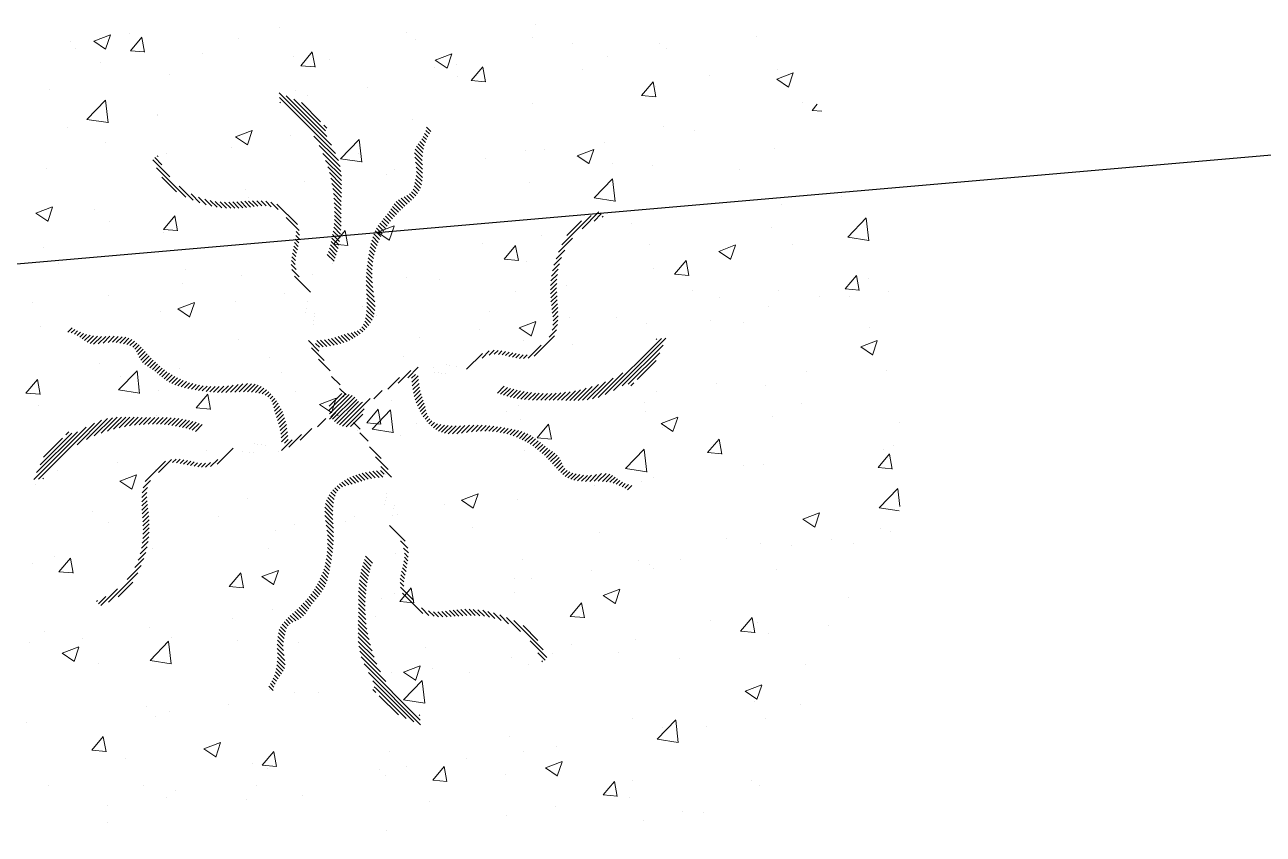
# Model space of a CAD drawing. Header units: metres. Extents: x -8 to 247, y -4 to 148.
# Drawn here: x 223.582 to 225.146, y 124.832 to 125.854 of the extents above; entities that cross this region are included whole.
import ezdxf

# ---------------------------------------------------------------- set-up
doc = ezdxf.new("R2010")
doc.units = ezdxf.units.M
doc.header["$LTSCALE"] = 5
doc.layers.add('800 Espace-vert', color=8, linetype='Continuous', lineweight=5)
doc.layers.add('801 ABRES JARDINS', color=8, linetype='Continuous', lineweight=0)
doc.layers.add('_contour jardin', color=3, linetype='Continuous')

# ---------------------------------------------------------------- blocks, each defined once
blk = doc.blocks.new('ARBRE')
at = {"layer": '800 Espace-vert', "color": 3}
for p, q in [((0.2391, 0.4873), (0.2391, 0.4873)), ((-0.3181, 0.4666), (-0.2971, 0.4747)), ((-0.3031, 0.4563), (-0.2971, 0.4745)), ((-0.2723, 0.4761), (-0.2723, 0.4761)), ((-0.2718, 0.4544), (-0.2573, 0.4717)), ((-0.2539, 0.4526), (-0.2573, 0.4714)), ((-0.1349, 0.4695), (-0.1349, 0.4695)), ((-0.084, 0.4843), (-0.084, 0.4843)), ((0.0762, 0.4775), (0.0762, 0.4775)), ((0.2363, 0.4707), (0.2363, 0.4707)), ((0.5188, 0.4723), (0.5188, 0.4723)), ((-0.3474, 0.4662), (-0.3474, 0.4662)), ((-0.341, 0.4575), (-0.341, 0.4575)), ((-0.3181, 0.4666), (-0.3031, 0.4566)), ((-0.2718, 0.4544), (-0.2539, 0.4529)), ((0.0876, 0.4681), (0.0876, 0.4681)), ((0.2869, 0.4637), (0.2869, 0.4637)), ((0.3965, 0.464), (0.3965, 0.464)), ((0.4052, 0.4573), (0.4052, 0.4573)), ((-0.3098, 0.4395), (-0.3098, 0.4395)), ((-0.1809, 0.4507), (-0.1809, 0.4507)), ((-0.0664, 0.447), (-0.0664, 0.447)), ((-0.0566, 0.4356), (-0.0422, 0.4529)), ((-0.0387, 0.4338), (-0.0422, 0.4526)), ((-0.0207, 0.444), (-0.0207, 0.444)), ((0.1131, 0.4426), (0.1341, 0.4507)), ((0.1131, 0.4426), (0.128, 0.4326)), ((0.128, 0.4323), (0.1341, 0.4504)), ((0.3301, 0.4474), (0.3301, 0.4474)), ((-0.2223, 0.4245), (-0.2223, 0.4245)), ((-0.0566, 0.4356), (-0.0387, 0.434)), ((0.112, 0.4337), (0.112, 0.4337)), ((0.1394, 0.4372), (0.1394, 0.4372)), ((0.1406, 0.4225), (0.1406, 0.4225)), ((0.1585, 0.4168), (0.173, 0.434)), ((0.1765, 0.415), (0.173, 0.4338)), ((0.2996, 0.4304), (0.2996, 0.4304)), ((0.4597, 0.4237), (0.4597, 0.4237)), ((0.5442, 0.4186), (0.5652, 0.4267)), ((0.5453, 0.431), (0.5453, 0.431)), ((0.5591, 0.4083), (0.5652, 0.4264)), ((0.027, 0.4075), (0.027, 0.4075)), ((0.1585, 0.4168), (0.1765, 0.4152)), ((0.3737, 0.398), (0.3882, 0.4152)), ((0.3917, 0.3962), (0.3882, 0.415)), ((0.3913, 0.4099), (0.3913, 0.4099)), ((0.5442, 0.4186), (0.5591, 0.4085)), ((-0.3738, 0.4053), (-0.3738, 0.4053)), ((-0.3266, 0.3678), (-0.3032, 0.3921)), ((-0.2999, 0.3634), (-0.3032, 0.3919)), ((-0.063, 0.4037), (-0.063, 0.4037)), ((-0.0481, 0.3976), (-0.0481, 0.3976)), ((0.3737, 0.398), (0.3917, 0.3964)), ((0.2355, 0.3874), (0.2355, 0.3874)), ((0.5765, 0.3888), (0.5765, 0.3888)), ((0.5889, 0.3791), (0.5954, 0.3869)), ((0.5889, 0.3791), (0.6011, 0.3781)), ((-0.3266, 0.3678), (-0.2999, 0.3636)), ((-0.2379, 0.3736), (-0.2379, 0.3736)), ((-0.2376, 0.3727), (-0.2376, 0.3727)), ((0.0839, 0.3682), (0.0839, 0.3682)), ((-0.3512, 0.3577), (-0.3512, 0.3577)), ((-0.139, 0.3459), (-0.118, 0.3539)), ((-0.139, 0.3459), (-0.1241, 0.3358)), ((-0.1241, 0.3356), (-0.118, 0.3537)), ((-0.0701, 0.3471), (-0.0701, 0.3471)), ((0.4015, 0.3587), (0.4015, 0.3587)), ((0.4399, 0.3539), (0.4399, 0.3539)), ((-0.3038, 0.3385), (-0.3038, 0.3385)), ((-0.1437, 0.3318), (-0.1437, 0.3318)), ((-0.0064, 0.3181), (0.017, 0.3425)), ((0.0203, 0.3138), (0.017, 0.3423)), ((0.2266, 0.3287), (0.2266, 0.3287)), ((0.2511, 0.3291), (0.2511, 0.3291)), ((0.2921, 0.3218), (0.3132, 0.3299)), ((0.3071, 0.3115), (0.3132, 0.3297)), ((0.3262, 0.339), (0.3262, 0.339)), ((0.5417, 0.3312), (0.5417, 0.3312)), ((-0.2259, 0.3246), (-0.2259, 0.3246)), ((-0.0064, 0.3181), (0.0203, 0.314)), ((0.0165, 0.325), (0.0165, 0.325)), ((0.1766, 0.3182), (0.1766, 0.3182)), ((0.2921, 0.3218), (0.3071, 0.3118)), ((-0.3774, 0.3054), (-0.3774, 0.3054)), ((0.0516, 0.2987), (0.0516, 0.2987)), ((0.0617, 0.3042), (0.0617, 0.3042)), ((0.3368, 0.3115), (0.3368, 0.3115)), ((0.3876, 0.3101), (0.3876, 0.3101)), ((0.4969, 0.3047), (0.4969, 0.3047)), ((-0.0519, 0.2892), (-0.0519, 0.2892)), ((0.2318, 0.2876), (0.2318, 0.2876)), ((0.3138, 0.2685), (0.3371, 0.2928)), ((0.3404, 0.2641), (0.3371, 0.2926)), ((-0.127, 0.2793), (-0.127, 0.2793)), ((-0.1233, 0.2687), (-0.1233, 0.2687)), ((0.0803, 0.2684), (0.0803, 0.2684)), ((0.3138, 0.2685), (0.3404, 0.2643)), ((0.6255, 0.2705), (0.6255, 0.2705)), ((-0.3911, 0.2491), (-0.3701, 0.2572)), ((-0.3761, 0.2388), (-0.37, 0.2569)), ((-0.3165, 0.2544), (-0.3165, 0.2544)), ((0.5504, 0.2606), (0.5504, 0.2606)), ((-0.3911, 0.2491), (-0.3761, 0.239)), ((-0.2983, 0.2386), (-0.2983, 0.2386)), ((-0.2302, 0.2288), (-0.2157, 0.246)), ((-0.2123, 0.227), (-0.2157, 0.2458)), ((-0.0737, 0.2472), (-0.0737, 0.2472)), ((0.3609, 0.2356), (0.3609, 0.2356)), ((0.6339, 0.2188), (0.6573, 0.2432)), ((0.6606, 0.2145), (0.6573, 0.243)), ((-0.2302, 0.2288), (-0.2123, 0.2272)), ((-0.2296, 0.2247), (-0.2296, 0.2247)), ((-0.015, 0.21), (-0.0005, 0.2272)), ((0.0029, 0.2082), (-0.0005, 0.227)), ((0.0401, 0.2251), (0.0611, 0.2331)), ((0.0401, 0.2251), (0.055, 0.215)), ((0.055, 0.2148), (0.0611, 0.2329)), ((0.2473, 0.2207), (0.2473, 0.2207)), ((0.538, 0.2313), (0.538, 0.2313)), ((-0.3811, 0.2055), (-0.3811, 0.2055)), ((-0.015, 0.21), (0.0029, 0.2084)), ((0.1722, 0.2108), (0.1722, 0.2108)), ((0.2002, 0.1911), (0.2146, 0.2084)), ((0.2181, 0.1893), (0.2146, 0.2081)), ((0.384, 0.2102), (0.384, 0.2102)), ((0.4712, 0.201), (0.4922, 0.2091)), ((0.4861, 0.1907), (0.4922, 0.2089)), ((0.5641, 0.2098), (0.5641, 0.2098)), ((0.6339, 0.2188), (0.6606, 0.2147)), ((0.2002, 0.1911), (0.2181, 0.1896)), ((0.2282, 0.1877), (0.2282, 0.1877)), ((0.4153, 0.1723), (0.4298, 0.1895)), ((0.4333, 0.1705), (0.4298, 0.1893)), ((0.4712, 0.201), (0.4861, 0.191)), ((-0.3622, 0.1852), (-0.3622, 0.1852)), ((-0.2021, 0.1785), (-0.2021, 0.1785)), ((-0.0172, 0.1858), (-0.0172, 0.1858)), ((0.3891, 0.1797), (0.3891, 0.1797)), ((0.4153, 0.1723), (0.4333, 0.1707)), ((-0.206, 0.161), (-0.206, 0.161)), ((-0.1309, 0.1709), (-0.1309, 0.1709)), ((-0.0419, 0.1717), (-0.0419, 0.1717)), ((0.0766, 0.1685), (0.0766, 0.1685)), ((0.1182, 0.1649), (0.1182, 0.1649)), ((0.2784, 0.1582), (0.2784, 0.1582)), ((0.6305, 0.1535), (0.645, 0.1707)), ((0.6485, 0.1517), (0.645, 0.1705)), ((0.6602, 0.1671), (0.6602, 0.1671)), ((-0.299, 0.1449), (-0.299, 0.1449)), ((-0.0774, 0.1474), (-0.0774, 0.1474)), ((0.2142, 0.1497), (0.2142, 0.1497)), ((0.4385, 0.1514), (0.4385, 0.1514)), ((0.4715, 0.1422), (0.4715, 0.1422)), ((0.5466, 0.1521), (0.5466, 0.1521)), ((0.5987, 0.1446), (0.5987, 0.1446)), ((0.6305, 0.1535), (0.6485, 0.1519)), ((0.636, 0.1439), (0.636, 0.1439)), ((0.6859, 0.1506), (0.6859, 0.1506)), ((-0.3954, 0.136), (-0.3954, 0.136)), ((-0.212, 0.1283), (-0.191, 0.1364)), ((-0.212, 0.1283), (-0.1971, 0.1182)), ((-0.1971, 0.118), (-0.191, 0.1361)), ((-0.1388, 0.1382), (-0.1388, 0.1382)), ((0.0213, 0.1314), (0.0213, 0.1314)), ((0.5344, 0.1314), (0.5344, 0.1314)), ((-0.2332, 0.1249), (-0.2332, 0.1249)), ((0.0392, 0.1197), (0.0392, 0.1197)), ((0.1815, 0.1246), (0.1815, 0.1246)), ((0.2192, 0.1043), (0.2402, 0.1124)), ((0.2341, 0.094), (0.2402, 0.1121)), ((0.282, 0.1173), (0.282, 0.1173)), ((0.3416, 0.1179), (0.3416, 0.1179)), ((0.3803, 0.1103), (0.3803, 0.1103)), ((0.461, 0.1139), (0.461, 0.1139)), ((0.5018, 0.1111), (0.5018, 0.1111)), ((-0.3847, 0.1057), (-0.3847, 0.1057)), ((0.1684, 0.1023), (0.1684, 0.1023)), ((0.2192, 0.1043), (0.2341, 0.0942)), ((0.6619, 0.1043), (0.6619, 0.1043)), ((-0.1357, 0.0897), (-0.1357, 0.0897)), ((0.0933, 0.0925), (0.0933, 0.0925)), ((0.2245, 0.0878), (0.2245, 0.0878)), ((0.2861, 0.0838), (0.2861, 0.0838)), ((0.6503, 0.0803), (0.6713, 0.0883)), ((0.6503, 0.0803), (0.6652, 0.0702)), ((0.6652, 0.07), (0.6713, 0.0881)), ((-0.0962, 0.0675), (-0.0962, 0.0675)), ((0.073, 0.0686), (0.073, 0.0686)), ((-0.3107, 0.0596), (-0.3107, 0.0596)), ((-0.2868, 0.0259), (-0.2634, 0.0502)), ((-0.2601, 0.0215), (-0.2634, 0.05)), ((-0.2098, 0.0526), (-0.2098, 0.0526)), ((-0.081, 0.0475), (-0.081, 0.0475)), ((0.1111, 0.0538), (0.1111, 0.0538)), ((0.5813, 0.0488), (0.5813, 0.0488)), ((0.6823, 0.0508), (0.6823, 0.0508)), ((-0.4037, 0.022), (-0.3893, 0.0392)), ((-0.3858, 0.0201), (-0.3893, 0.039)), ((-0.2849, 0.0427), (-0.2849, 0.0427)), ((0.4677, 0.0338), (0.4677, 0.0338)), ((0.5307, 0.0316), (0.5307, 0.0316)), ((-0.4037, 0.022), (-0.3858, 0.0204)), ((-0.2868, 0.0259), (-0.2601, 0.0217)), ((-0.2618, 0.026), (-0.2618, 0.026)), ((-0.2369, 0.025), (-0.2369, 0.025)), ((-0.1886, 0.0031), (-0.1741, 0.0204)), ((-0.1706, 0.0013), (-0.1741, 0.0201)), ((-0.1016, 0.0192), (-0.1016, 0.0192)), ((-0.0639, 0.0238), (-0.0639, 0.0238)), ((0.3926, 0.0239), (0.3926, 0.0239)), ((-0.3884, 0.0058), (-0.3884, 0.0058)), ((-0.1886, 0.0031), (-0.1706, 0.0016)), ((-0.0329, 0.0075), (-0.0119, 0.0156)), ((-0.0329, 0.0075), (-0.018, -0.0025)), ((-0.018, -0.0028), (-0.0119, 0.0154)), ((0.0266, -0.0157), (0.0411, 0.0015)), ((0.0334, -0.0238), (0.0567, 0.0006)), ((0.0446, -0.0175), (0.0411, 0.0013)), ((0.06, -0.0281), (0.0567, 0.0004)), ((0.0585, 0.0124), (0.0585, 0.0124)), ((0.2187, 0.0057), (0.2187, 0.0057)), ((0.3767, 0.0105), (0.3767, 0.0105)), ((0.5756, 0.0089), (0.5756, 0.0089)), ((-0.2388, -0.0062), (-0.2388, -0.0062)), ((0.2031, -0.001), (0.2031, -0.001)), ((0.2209, -0.012), (0.2209, -0.012)), ((0.3788, -0.0011), (0.3788, -0.0011)), ((0.3982, -0.0165), (0.4192, -0.0084)), ((0.4132, -0.0268), (0.4192, -0.0087)), ((0.539, -0.0079), (0.539, -0.0079)), ((0.6991, -0.0146), (0.6991, -0.0146)), ((0.0144, -0.0259), (0.0144, -0.0259)), ((0.0266, -0.0157), (0.0446, -0.0173)), ((0.0334, -0.0238), (0.06, -0.0279)), ((0.0693, -0.0312), (0.0693, -0.0312)), ((0.0895, -0.016), (0.0895, -0.016)), ((0.2418, -0.0345), (0.2563, -0.0173)), ((0.2597, -0.0363), (0.2563, -0.0175)), ((0.3982, -0.0165), (0.4131, -0.0266)), ((0.4006, -0.0211), (0.4006, -0.0211)), ((0.2418, -0.0345), (0.2597, -0.0361)), ((0.457, -0.0533), (0.4714, -0.0361)), ((0.4749, -0.0552), (0.4714, -0.0364)), ((0.6918, -0.0446), (0.6918, -0.0446)), ((-0.1751, -0.0508), (-0.1751, -0.0508)), ((-0.0847, -0.0524), (-0.0847, -0.0524)), ((0.2257, -0.0512), (0.2257, -0.0512)), ((0.3535, -0.0734), (0.3769, -0.0491)), ((0.3802, -0.0778), (0.3769, -0.0493)), ((0.457, -0.0533), (0.4749, -0.0549)), ((0.6722, -0.0722), (0.6866, -0.0549)), ((0.6786, -0.0491), (0.6786, -0.0491)), ((0.6901, -0.074), (0.6866, -0.0552)), ((-0.3638, -0.0757), (-0.3638, -0.0757)), ((-0.2887, -0.0658), (-0.2887, -0.0658)), ((-0.2405, -0.0749), (-0.2405, -0.0749)), ((0.3535, -0.0734), (0.3802, -0.0776)), ((0.5024, -0.0696), (0.5024, -0.0696)), ((0.5271, -0.0683), (0.5271, -0.0683)), ((0.6722, -0.0722), (0.6901, -0.0737)), ((-0.285, -0.0892), (-0.264, -0.0812)), ((-0.285, -0.0892), (-0.2701, -0.0993)), ((-0.2701, -0.0995), (-0.264, -0.0814)), ((0.0507, -0.0812), (0.0507, -0.0812)), ((0.373, -0.0894), (0.373, -0.0894)), ((0.3887, -0.0845), (0.3887, -0.0845)), ((-0.392, -0.0941), (-0.392, -0.0941)), ((0.1462, -0.1133), (0.1672, -0.1052)), ((0.1611, -0.1236), (0.1672, -0.1054)), ((0.3136, -0.0944), (0.3136, -0.0944)), ((0.6737, -0.1231), (0.6971, -0.0987)), ((0.6997, -0.1213), (0.6971, -0.0989)), ((-0.1242, -0.1112), (-0.1242, -0.1112)), ((0.1242, -0.1193), (0.1242, -0.1193)), ((0.1462, -0.1133), (0.1611, -0.1233)), ((0.2172, -0.1119), (0.2172, -0.1119)), ((0.6737, -0.1231), (0.6987, -0.127)), ((-0.3202, -0.1273), (-0.3202, -0.1273)), ((-0.16, -0.1341), (-0.16, -0.1341)), ((0.0106, -0.1343), (0.0106, -0.1343)), ((0.0657, -0.1311), (0.0657, -0.1311)), ((0.5773, -0.1373), (0.5983, -0.1292)), ((0.5773, -0.1373), (0.5922, -0.1473)), ((0.5922, -0.1476), (0.5983, -0.1295)), ((-0.2992, -0.1413), (-0.2992, -0.1413)), ((-0.0883, -0.1522), (-0.0883, -0.1522)), ((-0.0645, -0.1442), (-0.0645, -0.1442)), ((0.0001, -0.1409), (0.0001, -0.1409)), ((0.1603, -0.1476), (0.1603, -0.1476)), ((0.3204, -0.1544), (0.3204, -0.1544)), ((0.675, -0.149), (0.675, -0.149)), ((0.688, -0.153), (0.688, -0.153)), ((-0.2569, -0.1676), (-0.2569, -0.1676)), ((-0.254, -0.1691), (-0.254, -0.1691)), ((0.4805, -0.1612), (0.4805, -0.1612)), ((0.5234, -0.1682), (0.5234, -0.1682)), ((0.5632, -0.1701), (0.5632, -0.1701)), ((0.6129, -0.1629), (0.6129, -0.1629)), ((0.6407, -0.1679), (0.6407, -0.1679)), ((-0.3676, -0.1841), (-0.3676, -0.1841)), ((-0.3621, -0.2037), (-0.3476, -0.1865)), ((-0.3442, -0.2055), (-0.3476, -0.1867)), ((-0.2441, -0.1747), (-0.2441, -0.1747)), ((-0.0968, -0.1744), (-0.0968, -0.1744)), ((0.0634, -0.1812), (0.0634, -0.1812)), ((-0.3957, -0.1939), (-0.3957, -0.1939)), ((-0.1059, -0.21), (-0.0849, -0.202)), ((-0.091, -0.2203), (-0.0849, -0.2022)), ((0.2235, -0.1879), (0.2235, -0.1879)), ((0.3098, -0.2028), (0.3098, -0.2028)), ((0.3694, -0.1893), (0.3694, -0.1893)), ((0.3837, -0.1947), (0.3837, -0.1947)), ((0.3882, -0.2001), (0.3882, -0.2001)), ((0.4234, -0.1879), (0.4234, -0.1879)), ((0.5438, -0.2015), (0.5438, -0.2015)), ((-0.3621, -0.2037), (-0.3442, -0.2053)), ((-0.1469, -0.2225), (-0.1325, -0.2053)), ((-0.129, -0.2243), (-0.1325, -0.2055)), ((-0.1059, -0.21), (-0.091, -0.2201)), ((0.2136, -0.2118), (0.2136, -0.2118)), ((0.2347, -0.2127), (0.2347, -0.2127)), ((-0.1469, -0.2225), (-0.129, -0.2241)), ((0.0621, -0.231), (0.0621, -0.231)), ((0.0682, -0.2414), (0.0827, -0.2241)), ((0.0862, -0.2432), (0.0827, -0.2244)), ((0.2133, -0.2302), (0.2133, -0.2302)), ((0.3252, -0.234), (0.3462, -0.226)), ((0.3252, -0.234), (0.3402, -0.2441)), ((0.3402, -0.2443), (0.3462, -0.2262)), ((0.0453, -0.2377), (0.0453, -0.2377)), ((0.0682, -0.2414), (0.0862, -0.2429)), ((0.2834, -0.2602), (0.2979, -0.2429)), ((0.3014, -0.262), (0.2979, -0.2432)), ((0.6351, -0.236), (0.6351, -0.236)), ((-0.1435, -0.2625), (-0.1435, -0.2625)), ((-0.092, -0.2521), (-0.092, -0.2521)), ((-0.0684, -0.2526), (-0.0684, -0.2526)), ((0.0383, -0.2602), (0.0383, -0.2602)), ((0.2834, -0.2602), (0.3014, -0.2617)), ((0.4986, -0.279), (0.5131, -0.2618)), ((0.5165, -0.2808), (0.5131, -0.262)), ((-0.3799, -0.2798), (-0.3799, -0.2798)), ((-0.2478, -0.2746), (-0.2478, -0.2746)), ((0.4601, -0.266), (0.4601, -0.266)), ((0.4986, -0.279), (0.5165, -0.2806)), ((0.5198, -0.268), (0.5198, -0.268)), ((0.534, -0.2813), (0.534, -0.2813)), ((0.6091, -0.2714), (0.6091, -0.2714)), ((-0.3993, -0.2938), (-0.3993, -0.2938)), ((-0.3329, -0.2875), (-0.3329, -0.2875)), ((-0.247, -0.316), (-0.2237, -0.2917)), ((-0.2204, -0.3203), (-0.2237, -0.2919)), ((-0.2197, -0.2866), (-0.2197, -0.2866)), ((-0.1366, -0.2902), (-0.1366, -0.2902)), ((-0.0596, -0.2933), (-0.0596, -0.2933)), ((0.2852, -0.296), (0.2852, -0.296)), ((0.3658, -0.2892), (0.3658, -0.2892)), ((-0.358, -0.3068), (-0.337, -0.2987)), ((-0.358, -0.3068), (-0.3431, -0.3168)), ((-0.343, -0.3171), (-0.337, -0.299)), ((0.1006, -0.3001), (0.1006, -0.3001)), ((0.2099, -0.3116), (0.2099, -0.3116)), ((0.2607, -0.3069), (0.2607, -0.3069)), ((0.3445, -0.3062), (0.3445, -0.3062)), ((-0.3116, -0.3203), (-0.3116, -0.3203)), ((-0.247, -0.316), (-0.2204, -0.3202)), ((0.0732, -0.3308), (0.0942, -0.3227)), ((0.0881, -0.3411), (0.0942, -0.323)), ((0.1102, -0.3261), (0.1102, -0.3261)), ((0.2309, -0.3212), (0.2309, -0.3212)), ((0.4209, -0.3136), (0.4209, -0.3136)), ((0.581, -0.3204), (0.581, -0.3204)), ((0.0584, -0.3309), (0.0584, -0.3309)), ((0.0731, -0.3657), (0.0965, -0.3413)), ((0.0732, -0.3308), (0.0881, -0.3409)), ((0.0998, -0.37), (0.0965, -0.3415)), ((0.1558, -0.331), (0.1558, -0.331)), ((-0.0956, -0.352), (-0.0956, -0.352)), ((-0.0647, -0.3561), (-0.0647, -0.3561)), ((-0.0337, -0.356), (-0.0337, -0.356)), ((0.5043, -0.3548), (0.5253, -0.3468)), ((0.5043, -0.3548), (0.5192, -0.3649)), ((0.5192, -0.3651), (0.5253, -0.347)), ((-0.2514, -0.3745), (-0.2514, -0.3745)), ((-0.1473, -0.3709), (-0.1473, -0.3709)), ((0.0731, -0.3657), (0.0998, -0.3698)), ((0.5161, -0.3679), (0.5161, -0.3679)), ((0.5747, -0.371), (0.5747, -0.371)), ((-0.2397, -0.3861), (-0.2397, -0.3861)), ((-0.2224, -0.3808), (-0.2224, -0.3808)), ((0.3621, -0.389), (0.3621, -0.389)), ((0.5302, -0.3897), (0.5302, -0.3897)), ((-0.403, -0.3937), (-0.403, -0.3937)), ((0.3933, -0.4153), (0.4167, -0.391)), ((0.3997, -0.401), (0.3997, -0.401)), ((0.42, -0.4197), (0.4167, -0.3912)), ((0.4551, -0.3996), (0.4551, -0.3996)), ((-0.3205, -0.4294), (-0.306, -0.4121)), ((-0.3026, -0.4312), (-0.306, -0.4124)), ((-0.1789, -0.4276), (-0.1579, -0.4195)), ((-0.164, -0.4379), (-0.1579, -0.4197)), ((0.2063, -0.4115), (0.2063, -0.4115)), ((0.3933, -0.4153), (0.42, -0.4195)), ((-0.3205, -0.4294), (-0.3026, -0.4309)), ((-0.1789, -0.4276), (-0.164, -0.4376)), ((-0.1053, -0.4482), (-0.0908, -0.431)), ((-0.0874, -0.45), (-0.0908, -0.4312)), ((0.0548, -0.4307), (0.0548, -0.4307)), ((0.2248, -0.4311), (0.2248, -0.4311)), ((0.2656, -0.4245), (0.2656, -0.4245)), ((-0.2781, -0.4399), (-0.2781, -0.4399)), ((-0.118, -0.4466), (-0.118, -0.4466)), ((-0.1053, -0.4482), (-0.0874, -0.4498)), ((-0.0993, -0.4518), (-0.0993, -0.4518)), ((0.0421, -0.4534), (0.0421, -0.4534)), ((0.0769, -0.4494), (0.0769, -0.4494)), ((0.1099, -0.467), (0.1243, -0.4498)), ((0.1278, -0.4688), (0.1243, -0.45)), ((0.152, -0.4395), (0.152, -0.4395)), ((0.2522, -0.4516), (0.2732, -0.4435)), ((0.2522, -0.4516), (0.2672, -0.4617)), ((0.2672, -0.4619), (0.2732, -0.4438)), ((0.0498, -0.4611), (0.0498, -0.4611)), ((0.1099, -0.467), (0.1278, -0.4686)), ((0.2023, -0.4602), (0.2023, -0.4602)), ((0.325, -0.4858), (0.3395, -0.4686)), ((0.343, -0.4876), (0.3395, -0.4688)), ((0.3624, -0.4669), (0.3624, -0.4669)), ((0.5125, -0.4678), (0.5125, -0.4678)), ((-0.375, -0.4734), (-0.375, -0.4734)), ((-0.2551, -0.4743), (-0.2551, -0.4743)), ((-0.2149, -0.4802), (-0.2149, -0.4802)), ((-0.1126, -0.4743), (-0.1126, -0.4743)), ((0.5226, -0.4737), (0.5226, -0.4737)), ((-0.3013, -0.4992), (-0.3013, -0.4992)), ((-0.2262, -0.4893), (-0.2262, -0.4893)), ((-0.1251, -0.4911), (-0.1251, -0.4911)), ((-0.0547, -0.4869), (-0.0547, -0.4869)), ((0.1054, -0.4937), (0.1054, -0.4937)), ((0.325, -0.4858), (0.343, -0.4874)), ((0.3585, -0.4889), (0.3585, -0.4889)), ((0.2026, -0.5114), (0.2026, -0.5114)), ((0.2655, -0.5005), (0.2655, -0.5005)), ((0.4257, -0.5072), (0.4257, -0.5072)), ((0.4513, -0.508), (0.4513, -0.508)), ((-0.3001, -0.5212), (-0.3001, -0.5212)), ((0.0511, -0.5306), (0.0511, -0.5306)), ((0.3761, -0.5179), (0.3761, -0.5179))]:
    blk.add_line(p, q, dxfattribs=at)
at = {"layer": '801 ABRES JARDINS', "color": 3}
for p, q in [((-0.018, 0.3351), (-0.0841, 0.4012)), ((-0.0127, 0.3245), (-0.0836, 0.3954)), ((-0.0236, 0.346), (-0.0752, 0.3976)), ((-0.0279, 0.3556), (-0.0656, 0.3933)), ((-0.0824, 0.3888), (-0.0832, 0.3896)), ((-0.0318, 0.3648), (-0.0559, 0.3889)), ((-0.0238, 0.3568), (-0.0276, 0.3606)), ((-0.0091, 0.3156), (-0.0402, 0.3466)), ((-0.0256, 0.3533), (-0.0279, 0.3556)), ((0.1021, 0.3423), (0.098, 0.3463)), ((0.1038, 0.3459), (0.0997, 0.3499)), ((0.1057, 0.3493), (0.1011, 0.3539)), ((0.1077, 0.3526), (0.1022, 0.358)), ((-0.0071, 0.3082), (-0.0335, 0.3346)), ((0.097, 0.3208), (0.0877, 0.3301)), ((0.0974, 0.3257), (0.0894, 0.3338)), ((0.0982, 0.3302), (0.0915, 0.337)), ((0.0993, 0.3345), (0.0937, 0.34)), ((0.1006, 0.3385), (0.096, 0.3431)), ((-0.2222, 0.2953), (-0.2434, 0.3165)), ((-0.2319, 0.3104), (-0.2411, 0.3195)), ((-0.2369, 0.3207), (-0.2381, 0.3218)), ((-0.006, 0.3018), (-0.0289, 0.3247)), ((-0.0054, 0.296), (-0.0254, 0.316)), ((0.0968, 0.3157), (0.0869, 0.3256)), ((0.0969, 0.3104), (0.0872, 0.32)), ((0.097, 0.305), (0.0883, 0.3136)), ((-0.2018, 0.2696), (-0.2388, 0.3067)), ((-0.0051, 0.2904), (-0.0227, 0.308)), ((-0.0051, 0.285), (-0.0206, 0.3005)), ((0.097, 0.2996), (0.0892, 0.3074)), ((0.0969, 0.2945), (0.0894, 0.3019)), ((-0.2136, 0.2761), (-0.2321, 0.2946)), ((-0.1925, 0.2657), (-0.2102, 0.2833)), ((-0.0051, 0.2798), (-0.0188, 0.2935)), ((-0.0053, 0.2746), (-0.0174, 0.2868)), ((0.0927, 0.2774), (0.0865, 0.2837)), ((0.0944, 0.281), (0.0875, 0.2879)), ((0.0956, 0.2851), (0.0883, 0.2924)), ((0.0964, 0.2896), (0.089, 0.297)), ((-0.184, 0.2624), (-0.1952, 0.2736)), ((-0.1761, 0.2598), (-0.1857, 0.2695)), ((-0.1689, 0.2579), (-0.1779, 0.2669)), ((-0.0054, 0.2694), (-0.0163, 0.2804)), ((-0.0055, 0.2642), (-0.0155, 0.2742)), ((-0.0056, 0.259), (-0.0148, 0.2682)), ((0.0749, 0.2581), (0.0667, 0.2662)), ((0.0777, 0.2606), (0.0701, 0.2682)), ((0.0805, 0.2631), (0.0737, 0.2699)), ((0.0833, 0.2656), (0.0773, 0.2716)), ((0.0859, 0.2683), (0.0806, 0.2736)), ((0.0884, 0.2711), (0.0832, 0.2763)), ((0.0907, 0.2741), (0.0851, 0.2797)), ((-0.1624, 0.2567), (-0.1709, 0.2653)), ((-0.1563, 0.2559), (-0.1646, 0.2642)), ((-0.1506, 0.2555), (-0.1586, 0.2636)), ((-0.1451, 0.2554), (-0.153, 0.2633)), ((-0.1399, 0.2554), (-0.1477, 0.2632)), ((-0.1348, 0.2556), (-0.1425, 0.2634)), ((-0.1298, 0.256), (-0.1375, 0.2636)), ((-0.125, 0.2565), (-0.1325, 0.264)), ((-0.1203, 0.257), (-0.1275, 0.2643)), ((-0.1156, 0.2577), (-0.1225, 0.2646)), ((-0.1109, 0.2582), (-0.1175, 0.2648)), ((-0.1059, 0.2586), (-0.1123, 0.2649)), ((-0.1005, 0.2585), (-0.1068, 0.2648)), ((-0.0941, 0.2574), (-0.101, 0.2643)), ((-0.0851, 0.2537), (-0.0945, 0.2631)), ((-0.061, 0.2349), (-0.0867, 0.2606)), ((-0.0056, 0.2537), (-0.0144, 0.2625)), ((-0.0056, 0.2484), (-0.0141, 0.2569)), ((-0.0056, 0.2431), (-0.014, 0.2515)), ((0.0616, 0.2449), (0.055, 0.2515)), ((0.0641, 0.2477), (0.0571, 0.2546)), ((0.0667, 0.2504), (0.0592, 0.2578)), ((0.0694, 0.253), (0.0614, 0.2609)), ((0.0721, 0.2556), (0.0639, 0.2638)), ((0.2985, 0.2296), (0.3197, 0.2508)), ((-0.0587, 0.2273), (-0.0752, 0.2438)), ((-0.006, 0.2277), (-0.0146, 0.2363)), ((-0.0058, 0.2327), (-0.0143, 0.2412)), ((-0.0057, 0.2379), (-0.0141, 0.2463)), ((0.0501, 0.2298), (0.0432, 0.2367)), ((0.0522, 0.233), (0.0456, 0.2397)), ((0.0544, 0.2361), (0.0479, 0.2426)), ((0.0567, 0.2391), (0.0503, 0.2455)), ((0.0591, 0.2421), (0.0527, 0.2485)), ((0.2729, 0.2092), (0.3099, 0.2462)), ((0.2793, 0.221), (0.2979, 0.2395)), ((0.3136, 0.2393), (0.3227, 0.2485)), ((0.3239, 0.2443), (0.325, 0.2455)), ((-0.0584, 0.2164), (-0.0629, 0.2209)), ((-0.0581, 0.2214), (-0.0627, 0.226)), ((-0.0076, 0.2133), (-0.0165, 0.2222)), ((-0.0069, 0.2179), (-0.0157, 0.2267)), ((-0.0064, 0.2227), (-0.0151, 0.2314)), ((0.0411, 0.2123), (0.0341, 0.2193)), ((0.0427, 0.2161), (0.0355, 0.2232)), ((0.0444, 0.2197), (0.0371, 0.2269)), ((0.0462, 0.2231), (0.039, 0.2304)), ((0.0481, 0.2265), (0.041, 0.2336)), ((-0.0609, 0.203), (-0.0656, 0.2077)), ((-0.0599, 0.2073), (-0.0647, 0.2121)), ((-0.0591, 0.2117), (-0.0638, 0.2164)), ((-0.0118, 0.1963), (-0.0205, 0.205)), ((-0.0106, 0.2004), (-0.0193, 0.2091)), ((-0.0094, 0.2045), (-0.0183, 0.2134)), ((-0.0084, 0.2088), (-0.0173, 0.2177)), ((0.0371, 0.2004), (0.0309, 0.2066)), ((0.0383, 0.2045), (0.0319, 0.2109)), ((0.0396, 0.2085), (0.0329, 0.2152)), ((0.2689, 0.1999), (0.2866, 0.2176)), ((-0.0636, 0.1845), (-0.0685, 0.1893)), ((-0.0635, 0.1896), (-0.0679, 0.1941)), ((-0.0628, 0.1943), (-0.0672, 0.1986)), ((-0.0619, 0.1987), (-0.0664, 0.2032)), ((-0.0146, 0.1885), (-0.0232, 0.1971)), ((-0.0132, 0.1923), (-0.0218, 0.201)), ((0.0339, 0.1824), (0.028, 0.1883)), ((0.0344, 0.1872), (0.0286, 0.193)), ((0.0352, 0.1918), (0.0293, 0.1976)), ((0.036, 0.1962), (0.0301, 0.2021)), ((0.263, 0.1835), (0.2727, 0.1931)), ((0.2656, 0.1914), (0.2768, 0.2026)), ((-0.0626, 0.1782), (-0.0686, 0.1842)), ((-0.0587, 0.169), (-0.0678, 0.1781)), ((0.0334, 0.167), (0.0263, 0.1741)), ((0.0334, 0.1723), (0.0268, 0.1789)), ((0.0335, 0.1775), (0.0273, 0.1837)), ((0.2599, 0.1698), (0.2685, 0.1783)), ((0.2612, 0.1763), (0.2701, 0.1853)), ((-0.0446, 0.1495), (-0.0646, 0.1695)), ((0.0343, 0.1555), (0.0258, 0.164)), ((0.0338, 0.1613), (0.0259, 0.1692)), ((0.0352, 0.1493), (0.0259, 0.1586)), ((0.2586, 0.1525), (0.2665, 0.1604)), ((0.2588, 0.158), (0.2668, 0.166)), ((0.2592, 0.1637), (0.2674, 0.1719)), ((0.0361, 0.1431), (0.0262, 0.153)), ((0.0368, 0.1371), (0.0265, 0.1474)), ((0.0371, 0.1315), (0.0267, 0.1419)), ((0.2586, 0.1473), (0.2664, 0.1551)), ((0.2589, 0.1422), (0.2666, 0.1499)), ((0.2592, 0.1372), (0.2669, 0.1449)), ((-0.0499, 0.1283), (-0.0499, 0.1283)), ((-0.0482, 0.1372), (-0.0482, 0.1372)), ((0.035, 0.1177), (0.0264, 0.1262)), ((0.0362, 0.1218), (0.0267, 0.1313)), ((0.0369, 0.1263), (0.0268, 0.1365)), ((0.2597, 0.1324), (0.2672, 0.1399)), ((0.2603, 0.1277), (0.2675, 0.1349)), ((0.2609, 0.123), (0.2678, 0.1299)), ((-0.0505, 0.1236), (-0.0505, 0.1236)), ((-0.0404, 0.1135), (-0.0404, 0.1135)), ((-0.0398, 0.1182), (-0.0398, 0.1182)), ((-0.0389, 0.1227), (-0.0389, 0.1227)), ((0.0292, 0.1075), (0.0241, 0.1127)), ((0.0314, 0.1106), (0.0252, 0.1169)), ((0.0334, 0.114), (0.0259, 0.1214)), ((0.2615, 0.1183), (0.2681, 0.1249)), ((0.2617, 0.1079), (0.268, 0.1142)), ((0.2618, 0.1133), (0.2682, 0.1197)), ((-0.3452, 0.1044), (-0.3506, 0.099)), ((-0.3419, 0.1024), (-0.3465, 0.0979)), ((-0.3385, 0.1006), (-0.3425, 0.0965)), ((-0.3349, 0.0989), (-0.3389, 0.0948)), ((-0.3311, 0.0973), (-0.3357, 0.0928)), ((-0.3271, 0.096), (-0.3326, 0.0905)), ((-0.3228, 0.095), (-0.3296, 0.0883)), ((-0.3183, 0.0942), (-0.3264, 0.0862)), ((-0.0408, 0.1087), (-0.0408, 0.1087)), ((0.0017, 0.0873), (-0.0057, 0.0948)), ((0.0054, 0.089), (-0.0017, 0.0961)), ((0.0089, 0.0908), (0.0025, 0.0971)), ((0.0122, 0.0927), (0.0068, 0.0982)), ((0.0155, 0.0948), (0.0109, 0.0993)), ((0.0185, 0.097), (0.0147, 0.1008)), ((0.0215, 0.0994), (0.018, 0.1029)), ((0.0242, 0.1019), (0.0206, 0.1056)), ((0.0268, 0.1046), (0.0226, 0.1089)), ((0.2381, 0.0684), (0.2638, 0.0941)), ((0.2569, 0.0925), (0.2663, 0.1019)), ((0.2606, 0.1015), (0.2675, 0.1084)), ((-0.3134, 0.0938), (-0.3227, 0.0845)), ((-0.3083, 0.0936), (-0.3182, 0.0837)), ((-0.303, 0.0936), (-0.3126, 0.084)), ((-0.2976, 0.0937), (-0.3062, 0.0851)), ((-0.2922, 0.0938), (-0.3, 0.086)), ((-0.2871, 0.0936), (-0.2945, 0.0862)), ((-0.2822, 0.0932), (-0.2896, 0.0858)), ((-0.2777, 0.0924), (-0.285, 0.0851)), ((-0.2736, 0.0912), (-0.2806, 0.0842)), ((-0.27, 0.0895), (-0.2763, 0.0832)), ((-0.2667, 0.0875), (-0.2723, 0.0819)), ((-0.2637, 0.0852), (-0.2689, 0.08)), ((-0.2609, 0.0827), (-0.2662, 0.0774)), ((-0.2582, 0.08), (-0.2642, 0.0741)), ((-0.0338, 0.0751), (-0.0471, 0.0884)), ((-0.027, 0.063), (-0.043, 0.079)), ((-0.0332, 0.0798), (-0.0381, 0.0847)), ((-0.0284, 0.0803), (-0.0364, 0.0883)), ((-0.0237, 0.0809), (-0.0316, 0.0888)), ((-0.019, 0.0815), (-0.0268, 0.0893)), ((-0.0145, 0.0823), (-0.0222, 0.09)), ((-0.0102, 0.0833), (-0.0178, 0.0909)), ((-0.006, 0.0845), (-0.0136, 0.092)), ((-0.0021, 0.0858), (-0.0096, 0.0934)), ((0.2305, 0.0661), (0.247, 0.0826)), ((0.3277, 0.0201), (0.3986, 0.091)), ((0.3383, 0.0254), (0.4044, 0.0915)), ((0.3492, 0.031), (0.4008, 0.0826)), ((0.392, 0.0898), (0.3928, 0.0906)), ((-0.2557, 0.0773), (-0.2625, 0.0705)), ((-0.2532, 0.0745), (-0.2608, 0.0669)), ((-0.2507, 0.0717), (-0.2588, 0.0635)), ((-0.2482, 0.0689), (-0.2564, 0.0607)), ((-0.2456, 0.0662), (-0.2535, 0.0582)), ((-0.243, 0.0635), (-0.2504, 0.056)), ((-0.0194, 0.0501), (-0.0342, 0.0649)), ((0.1527, 0.052), (0.1727, 0.072)), ((0.1722, 0.0661), (0.1813, 0.0752)), ((0.1814, 0.07), (0.1874, 0.076)), ((0.1877, 0.071), (0.1926, 0.0759)), ((0.1928, 0.0709), (0.1973, 0.0753)), ((0.1975, 0.0702), (0.2018, 0.0746)), ((0.2019, 0.0693), (0.2064, 0.0738)), ((0.2062, 0.0683), (0.2109, 0.073)), ((0.2105, 0.0673), (0.2153, 0.0721)), ((0.2149, 0.0665), (0.2197, 0.0712)), ((0.2196, 0.0658), (0.2241, 0.0703)), ((0.2246, 0.0655), (0.2292, 0.0701)), ((0.3588, 0.0353), (0.3965, 0.073)), ((0.368, 0.0392), (0.3921, 0.0633)), ((-0.2403, 0.0609), (-0.2472, 0.0539)), ((-0.2375, 0.0583), (-0.2441, 0.0517)), ((-0.2347, 0.0559), (-0.2411, 0.0495)), ((-0.2317, 0.0535), (-0.2381, 0.0471)), ((-0.2287, 0.0512), (-0.2352, 0.0447)), ((-0.2256, 0.049), (-0.2323, 0.0423)), ((-0.2224, 0.0469), (-0.2293, 0.04)), ((0.0662, 0.0344), (0.0822, 0.0504)), ((0.0783, 0.0412), (0.0917, 0.0545)), ((0.1119, 0.0482), (0.1119, 0.0482)), ((0.1168, 0.0478), (0.1168, 0.0478)), ((0.1214, 0.0472), (0.1214, 0.0472)), ((0.1269, 0.0579), (0.1269, 0.0579)), ((0.1316, 0.0573), (0.1316, 0.0573)), ((0.1404, 0.0556), (0.1404, 0.0556)), ((0.3188, 0.0165), (0.3499, 0.0476)), ((-0.2191, 0.0449), (-0.2262, 0.0378)), ((-0.2157, 0.043), (-0.223, 0.0357)), ((-0.2123, 0.0412), (-0.2195, 0.0339)), ((-0.2087, 0.0395), (-0.2158, 0.0323)), ((-0.205, 0.0379), (-0.2119, 0.0309)), ((-0.2011, 0.0364), (-0.2078, 0.0297)), ((-0.1971, 0.0351), (-0.2035, 0.0287)), ((-0.193, 0.0339), (-0.1992, 0.0277)), ((-0.1888, 0.0328), (-0.1947, 0.0269)), ((-0.1844, 0.0319), (-0.1902, 0.0261)), ((-0.1419, 0.032), (-0.1512, 0.0227)), ((-0.1357, 0.0329), (-0.1456, 0.0229)), ((-0.1297, 0.0336), (-0.14, 0.0233)), ((-0.1241, 0.0339), (-0.1345, 0.0235)), ((-0.119, 0.0337), (-0.1291, 0.0236)), ((-0.1144, 0.033), (-0.1239, 0.0235)), ((-0.1103, 0.0318), (-0.1188, 0.0232)), ((-0.0071, 0.0325), (-0.0177, 0.0431)), ((0.0533, 0.0268), (0.0681, 0.0416)), ((0.0831, 0.0406), (0.088, 0.0455)), ((0.0835, 0.0358), (0.0916, 0.0438)), ((0.0841, 0.0311), (0.092, 0.039)), ((0.0848, 0.0264), (0.0926, 0.0342)), ((0.1259, 0.0463), (0.1259, 0.0463)), ((0.2992, 0.0128), (0.3192, 0.0328)), ((0.3051, 0.0134), (0.328, 0.0363)), ((0.3115, 0.0145), (0.3378, 0.0409)), ((0.3565, 0.033), (0.3588, 0.0353)), ((0.36, 0.0312), (0.3638, 0.035)), ((-0.1798, 0.0312), (-0.1856, 0.0254)), ((-0.175, 0.0307), (-0.181, 0.0247)), ((-0.1701, 0.0303), (-0.1763, 0.0241)), ((-0.1649, 0.0302), (-0.1715, 0.0236)), ((-0.1596, 0.0302), (-0.1667, 0.0231)), ((-0.1539, 0.0305), (-0.1618, 0.0227)), ((-0.1481, 0.0311), (-0.1566, 0.0226)), ((-0.1066, 0.0301), (-0.114, 0.0227)), ((-0.1032, 0.0282), (-0.1095, 0.0219)), ((-0.1001, 0.026), (-0.1053, 0.0208)), ((-0.0972, 0.0236), (-0.1015, 0.0194)), ((-0.0945, 0.021), (-0.0982, 0.0174)), ((-0.092, 0.0182), (-0.0955, 0.0148)), ((-0.0213, -0.0001), (0.0001, 0.0213)), ((-0.021, 0.0055), (-0.005, 0.0215)), ((-0.0204, -0.0044), (0.0044, 0.0203)), ((-0.0187, -0.0081), (0.0083, 0.0189)), ((-0.0166, -0.0112), (0.0115, 0.0168)), ((0.0005, 0.0196), (-0.0077, 0.0278)), ((-0.0022, 0.017), (-0.0031, 0.0179)), ((0.0357, 0.0145), (0.0463, 0.0251)), ((0.0856, 0.0219), (0.0933, 0.0296)), ((0.0865, 0.0176), (0.0942, 0.0252)), ((0.0877, 0.0134), (0.0953, 0.021)), ((0.089, 0.0095), (0.0966, 0.017)), ((0.1917, 0.022), (0.2003, 0.0306)), ((0.1956, 0.0206), (0.2042, 0.0292)), ((0.1995, 0.0192), (0.2082, 0.0279)), ((0.2036, 0.018), (0.2123, 0.0267)), ((0.2077, 0.0168), (0.2166, 0.0257)), ((0.2121, 0.0158), (0.2209, 0.0247)), ((0.2165, 0.015), (0.2254, 0.0239)), ((0.2212, 0.0143), (0.23, 0.0231)), ((0.226, 0.0138), (0.2347, 0.0225)), ((0.2309, 0.0134), (0.2395, 0.022)), ((0.2359, 0.0132), (0.2444, 0.0217)), ((0.2411, 0.0131), (0.2495, 0.0215)), ((0.2463, 0.013), (0.2548, 0.0214)), ((0.2516, 0.013), (0.2602, 0.0215)), ((0.2569, 0.013), (0.2657, 0.0218)), ((0.2622, 0.013), (0.2715, 0.0222)), ((0.2675, 0.0129), (0.2774, 0.0229)), ((0.2727, 0.0128), (0.2836, 0.0237)), ((0.2778, 0.0127), (0.29, 0.0248)), ((0.283, 0.0125), (0.2967, 0.0262)), ((0.2882, 0.0125), (0.3037, 0.028)), ((0.2936, 0.0125), (0.3112, 0.0301)), ((-0.0896, 0.0153), (-0.0934, 0.0115)), ((-0.0874, 0.0122), (-0.0919, 0.0077)), ((-0.0853, 0.009), (-0.0908, 0.0035)), ((-0.0834, 0.0056), (-0.0898, -0.0007)), ((-0.0816, 0.0021), (-0.0887, -0.0049)), ((-0.014, -0.014), (0.014, 0.014)), ((-0.0111, -0.0164), (0.0164, 0.0111)), ((-0.0077, -0.0183), (0.0202, 0.0096)), ((-0.0039, -0.0198), (0.0228, 0.0069)), ((0.0006, -0.0206), (0.0232, 0.002)), ((0.0202, 0.0096), (0.0211, 0.0105)), ((0.0228, 0.0069), (0.031, 0.0151)), ((0.0905, 0.0057), (0.098, 0.0131)), ((0.0922, 0.002), (0.0993, 0.0091)), ((0.094, -0.0015), (0.1004, 0.0049)), ((0.0959, -0.0048), (0.1014, 0.0006)), ((-0.3082, -0.0123), (-0.3392, -0.0434)), ((-0.3008, -0.0103), (-0.3272, -0.0367)), ((-0.2944, -0.0092), (-0.3174, -0.0321)), ((-0.2886, -0.0086), (-0.3086, -0.0287)), ((-0.283, -0.0084), (-0.3006, -0.026)), ((-0.2776, -0.0083), (-0.2931, -0.0238)), ((-0.2724, -0.0084), (-0.2861, -0.0221)), ((-0.2672, -0.0085), (-0.2794, -0.0207)), ((-0.262, -0.0086), (-0.273, -0.0195)), ((-0.2568, -0.0087), (-0.2668, -0.0187)), ((-0.2516, -0.0088), (-0.2609, -0.018)), ((-0.2463, -0.0088), (-0.2551, -0.0176)), ((-0.241, -0.0088), (-0.2495, -0.0173)), ((-0.2357, -0.0088), (-0.2441, -0.0172)), ((-0.2305, -0.0089), (-0.2389, -0.0173)), ((-0.2253, -0.009), (-0.2338, -0.0175)), ((-0.2203, -0.0093), (-0.2289, -0.0179)), ((-0.2153, -0.0096), (-0.224, -0.0183)), ((-0.2105, -0.0102), (-0.2193, -0.019)), ((-0.2059, -0.0108), (-0.2148, -0.0197)), ((-0.2014, -0.0117), (-0.2103, -0.0205)), ((-0.1971, -0.0127), (-0.206, -0.0215)), ((-0.193, -0.0138), (-0.2017, -0.0225)), ((-0.1889, -0.015), (-0.1976, -0.0237)), ((-0.0799, -0.0015), (-0.0874, -0.0089)), ((-0.0784, -0.0053), (-0.086, -0.0129)), ((-0.0771, -0.0093), (-0.0847, -0.0168)), ((-0.0759, -0.0134), (-0.0835, -0.021)), ((-0.0251, -0.0103), (-0.0357, -0.0209)), ((-0.0122, -0.0027), (-0.0204, -0.0109)), ((-0.0096, -0.0054), (-0.0105, -0.0063)), ((0.0063, -0.0202), (0.0216, -0.0049)), ((0.0101, -0.0154), (0.0183, -0.0236)), ((0.0128, -0.0128), (0.0137, -0.0137)), ((0.098, -0.0081), (0.1026, -0.0035)), ((0.1002, -0.0111), (0.1041, -0.0073)), ((0.1026, -0.0141), (0.1061, -0.0106)), ((0.1051, -0.0168), (0.1088, -0.0132)), ((0.1078, -0.0194), (0.1121, -0.0152)), ((-0.3277, -0.0213), (-0.3938, -0.0873)), ((-0.3386, -0.0269), (-0.3902, -0.0785)), ((-0.3171, -0.016), (-0.388, -0.0868)), ((-0.3482, -0.0312), (-0.3859, -0.0688)), ((-0.3494, -0.027), (-0.3532, -0.0308)), ((-0.3459, -0.0288), (-0.3482, -0.0312)), ((-0.1849, -0.0164), (-0.1936, -0.025)), ((-0.1811, -0.0178), (-0.1897, -0.0264)), ((-0.0749, -0.0177), (-0.0826, -0.0254)), ((-0.0741, -0.0222), (-0.0819, -0.03)), ((-0.0735, -0.0269), (-0.0814, -0.0348)), ((-0.0556, -0.0302), (-0.0716, -0.0462)), ((-0.0427, -0.0226), (-0.0575, -0.0374)), ((0.0177, -0.0283), (0.0283, -0.0389)), ((0.1107, -0.0218), (0.1159, -0.0167)), ((0.1139, -0.024), (0.1201, -0.0178)), ((0.1172, -0.026), (0.1247, -0.0185)), ((0.1209, -0.0276), (0.1295, -0.019)), ((0.125, -0.0288), (0.1345, -0.0193)), ((0.1296, -0.0295), (0.1397, -0.0194)), ((0.1347, -0.0297), (0.1451, -0.0193)), ((0.1403, -0.0294), (0.1506, -0.0191)), ((0.1463, -0.0287), (0.1562, -0.0188)), ((0.1525, -0.0278), (0.1618, -0.0185)), ((0.1587, -0.0269), (0.1672, -0.0184)), ((0.1646, -0.0264), (0.1724, -0.0185)), ((0.1702, -0.026), (0.1773, -0.0189)), ((0.1756, -0.026), (0.1821, -0.0194)), ((0.1807, -0.0261), (0.1869, -0.0199)), ((0.1856, -0.0265), (0.1916, -0.0206)), ((0.1904, -0.027), (0.1962, -0.0212)), ((0.195, -0.0278), (0.2008, -0.0219)), ((0.1994, -0.0287), (0.2053, -0.0227)), ((0.2036, -0.0297), (0.2098, -0.0235)), ((0.2078, -0.0309), (0.2142, -0.0245)), ((0.2117, -0.0322), (0.2184, -0.0255)), ((0.2156, -0.0337), (0.2225, -0.0267)), ((0.2193, -0.0353), (0.2264, -0.0281)), ((0.2229, -0.037), (0.2301, -0.0297)), ((-0.3574, -0.0351), (-0.3815, -0.0592)), ((-0.1153, -0.0422), (-0.1153, -0.0422)), ((-0.1108, -0.043), (-0.1108, -0.043)), ((-0.1061, -0.0436), (-0.1061, -0.0436)), ((-0.1013, -0.0441), (-0.1013, -0.0441)), ((-0.0677, -0.037), (-0.081, -0.0504)), ((-0.0729, -0.0316), (-0.0809, -0.0396)), ((-0.0725, -0.0365), (-0.0773, -0.0414)), ((0.03, -0.0459), (0.0448, -0.0607)), ((0.2264, -0.0388), (0.2336, -0.0316)), ((0.2298, -0.0407), (0.2368, -0.0336)), ((0.233, -0.0427), (0.2399, -0.0358)), ((0.2362, -0.0448), (0.2429, -0.0382)), ((0.2393, -0.0471), (0.2458, -0.0405)), ((0.2423, -0.0493), (0.2488, -0.0429)), ((0.2453, -0.0517), (0.2517, -0.0453)), ((-0.2199, -0.0619), (-0.2364, -0.0784)), ((-0.214, -0.0614), (-0.2186, -0.0659)), ((-0.209, -0.0616), (-0.2135, -0.0661)), ((-0.2043, -0.0623), (-0.209, -0.067)), ((-0.1616, -0.062), (-0.1707, -0.071)), ((-0.1421, -0.0478), (-0.1621, -0.0678)), ((-0.1298, -0.0514), (-0.1298, -0.0514)), ((-0.1209, -0.0531), (-0.1209, -0.0531)), ((-0.1162, -0.0537), (-0.1162, -0.0537)), ((0.0376, -0.0588), (0.0536, -0.0748)), ((0.2481, -0.0542), (0.2547, -0.0476)), ((0.2509, -0.0567), (0.2579, -0.0497)), ((0.2536, -0.0593), (0.2611, -0.0518)), ((0.2562, -0.062), (0.2642, -0.054)), ((0.2588, -0.0647), (0.267, -0.0565)), ((0.2613, -0.0675), (0.2695, -0.0593)), ((-0.2275, -0.0642), (-0.2532, -0.0899)), ((-0.1999, -0.0632), (-0.2047, -0.068)), ((-0.1956, -0.0642), (-0.2003, -0.0688)), ((-0.1913, -0.0651), (-0.1958, -0.0696)), ((-0.1869, -0.066), (-0.1912, -0.0704)), ((-0.1822, -0.0667), (-0.1867, -0.0711)), ((-0.1771, -0.0668), (-0.1819, -0.0717)), ((-0.1708, -0.0658), (-0.1768, -0.0718)), ((0.0251, -0.0782), (0.0328, -0.0859)), ((0.0296, -0.0774), (0.0374, -0.0852)), ((0.0343, -0.0767), (0.0422, -0.0846)), ((0.039, -0.0761), (0.047, -0.0842)), ((0.0439, -0.0757), (0.0488, -0.0806)), ((0.0444, -0.0709), (0.0578, -0.0843)), ((0.2638, -0.0703), (0.2714, -0.0627)), ((0.2663, -0.0731), (0.2731, -0.0663)), ((0.2688, -0.0759), (0.2748, -0.0699)), ((0.2715, -0.0785), (0.2768, -0.0732)), ((0.2743, -0.081), (0.2795, -0.0758)), ((0.2773, -0.0833), (0.2829, -0.0777)), ((-0.3814, -0.0856), (-0.3822, -0.0864)), ((-0.2463, -0.0883), (-0.2557, -0.0978)), ((-0.0079, -0.0928), (-0.0041, -0.0967)), ((-0.0048, -0.0906), (-0.0003, -0.0952)), ((-0.0016, -0.0885), (0.0039, -0.094)), ((0.0017, -0.0866), (0.0081, -0.093)), ((0.0052, -0.0848), (0.0123, -0.0919)), ((0.0089, -0.0831), (0.0163, -0.0906)), ((0.0127, -0.0816), (0.0203, -0.0892)), ((0.0167, -0.0803), (0.0242, -0.0879)), ((0.0208, -0.0791), (0.0284, -0.0868)), ((0.2806, -0.0853), (0.2869, -0.0791)), ((0.2843, -0.087), (0.2912, -0.0801)), ((0.2883, -0.0882), (0.2956, -0.0809)), ((0.2928, -0.089), (0.3002, -0.0816)), ((0.2977, -0.0895), (0.3052, -0.082)), ((0.3028, -0.0896), (0.3106, -0.0818)), ((0.3082, -0.0896), (0.3168, -0.0809)), ((0.3136, -0.0895), (0.3232, -0.0798)), ((0.3189, -0.0894), (0.3289, -0.0795)), ((0.3241, -0.0896), (0.3334, -0.0803)), ((0.3289, -0.09), (0.337, -0.082)), ((0.3335, -0.0908), (0.3402, -0.0841)), ((0.3377, -0.0919), (0.3432, -0.0863)), ((0.3417, -0.0932), (0.3463, -0.0886)), ((0.3455, -0.0947), (0.3495, -0.0906)), ((0.3491, -0.0964), (0.3531, -0.0923)), ((0.3525, -0.0983), (0.3571, -0.0937)), ((-0.2512, -0.1091), (-0.2575, -0.1155)), ((-0.2511, -0.1037), (-0.2574, -0.11)), ((-0.25, -0.0974), (-0.2569, -0.1042)), ((-0.0208, -0.1065), (-0.0145, -0.1127)), ((-0.0186, -0.1033), (-0.0134, -0.1085)), ((-0.0162, -0.1004), (-0.012, -0.1047)), ((-0.0136, -0.0977), (-0.01, -0.1014)), ((-0.0108, -0.0952), (-0.0074, -0.0987)), ((0.051, -0.1094), (0.051, -0.1094)), ((0.0515, -0.1045), (0.0515, -0.1045)), ((0.3558, -0.1003), (0.3613, -0.0948)), ((-0.2508, -0.1141), (-0.2574, -0.1207)), ((-0.2503, -0.1188), (-0.2572, -0.1258)), ((-0.2496, -0.1235), (-0.2569, -0.1308)), ((-0.0263, -0.1222), (-0.0162, -0.1323)), ((-0.0256, -0.1176), (-0.0161, -0.1271)), ((-0.0244, -0.1135), (-0.0158, -0.1221)), ((-0.0227, -0.1098), (-0.0153, -0.1173)), ((0.0496, -0.1185), (0.0496, -0.1185)), ((0.0504, -0.114), (0.0504, -0.114)), ((0.0605, -0.1242), (0.0605, -0.1242)), ((0.0611, -0.1195), (0.0611, -0.1195)), ((-0.2491, -0.1282), (-0.2566, -0.1357)), ((-0.2486, -0.1331), (-0.2562, -0.1407)), ((-0.2482, -0.138), (-0.256, -0.1457)), ((-0.0265, -0.1273), (-0.0161, -0.1377)), ((-0.0262, -0.1329), (-0.0159, -0.1432)), ((-0.0255, -0.1389), (-0.0155, -0.1488)), ((0.0588, -0.133), (0.0588, -0.133)), ((-0.2481, -0.1538), (-0.2562, -0.1618)), ((-0.248, -0.1484), (-0.2559, -0.1562)), ((-0.248, -0.1431), (-0.2558, -0.1509)), ((-0.0246, -0.1451), (-0.0153, -0.1544)), ((-0.0237, -0.1513), (-0.0152, -0.1598)), ((0.0552, -0.1453), (0.0752, -0.1653)), ((-0.2493, -0.1656), (-0.2579, -0.1741)), ((-0.2485, -0.1595), (-0.2568, -0.1678)), ((-0.0231, -0.1572), (-0.0153, -0.165)), ((-0.0228, -0.1628), (-0.0157, -0.1699)), ((-0.0228, -0.1682), (-0.0162, -0.1747)), ((0.0694, -0.1648), (0.0784, -0.1739)), ((-0.255, -0.1872), (-0.2662, -0.1984)), ((-0.2524, -0.1793), (-0.2621, -0.189)), ((-0.2505, -0.1721), (-0.2595, -0.1811)), ((-0.0245, -0.1876), (-0.0187, -0.1934)), ((-0.0238, -0.183), (-0.018, -0.1888)), ((-0.0233, -0.1782), (-0.0173, -0.1842)), ((-0.0229, -0.1733), (-0.0167, -0.1795)), ((0.0252, -0.1843), (0.0338, -0.1929)), ((0.0732, -0.174), (0.0792, -0.18)), ((0.0741, -0.1854), (0.0785, -0.1899)), ((0.0742, -0.1803), (0.0791, -0.1852)), ((-0.2583, -0.1958), (-0.2759, -0.2134)), ((-0.0277, -0.2004), (-0.0213, -0.2068)), ((-0.0265, -0.1963), (-0.0203, -0.2024)), ((-0.0254, -0.192), (-0.0195, -0.1979)), ((0.0201, -0.2004), (0.0289, -0.2092)), ((0.0212, -0.1962), (0.0299, -0.2049)), ((0.0224, -0.1921), (0.0311, -0.2008)), ((0.0238, -0.1882), (0.0324, -0.1968)), ((0.0706, -0.2031), (0.0753, -0.2079)), ((0.0716, -0.1988), (0.0762, -0.2035)), ((0.0725, -0.1945), (0.077, -0.199)), ((0.0734, -0.1901), (0.0778, -0.1944)), ((-0.2622, -0.205), (-0.2993, -0.2421)), ((-0.2687, -0.2168), (-0.2873, -0.2354)), ((-0.0338, -0.2155), (-0.0265, -0.2227)), ((-0.0321, -0.2119), (-0.0249, -0.219)), ((-0.0305, -0.2082), (-0.0235, -0.2151)), ((-0.029, -0.2043), (-0.0223, -0.211)), ((0.017, -0.2186), (0.0257, -0.2273)), ((0.0176, -0.2138), (0.0263, -0.2226)), ((0.0182, -0.2091), (0.0271, -0.218)), ((0.0191, -0.2047), (0.0279, -0.2135)), ((0.0688, -0.2172), (0.0733, -0.2218)), ((0.069, -0.2122), (0.0735, -0.2167)), ((0.0697, -0.2075), (0.0744, -0.2123)), ((-0.2879, -0.2254), (-0.3091, -0.2466)), ((-0.0438, -0.2319), (-0.0373, -0.2384)), ((-0.0416, -0.2288), (-0.0349, -0.2355)), ((-0.0395, -0.2256), (-0.0326, -0.2325)), ((-0.0375, -0.2224), (-0.0304, -0.2294)), ((-0.0356, -0.219), (-0.0284, -0.2262)), ((0.0163, -0.2337), (0.0247, -0.2421)), ((0.0164, -0.2285), (0.0249, -0.237)), ((0.0167, -0.2235), (0.0253, -0.2321)), ((0.0693, -0.2231), (0.0858, -0.2396)), ((0.0716, -0.2307), (0.0973, -0.2564)), ((-0.3133, -0.2402), (-0.3144, -0.2413)), ((-0.303, -0.2352), (-0.3121, -0.2443)), ((-0.0588, -0.2488), (-0.0508, -0.2568)), ((-0.0561, -0.2462), (-0.0486, -0.2537)), ((-0.0535, -0.2435), (-0.0465, -0.2505)), ((-0.0509, -0.2407), (-0.0443, -0.2473)), ((-0.0485, -0.2379), (-0.0421, -0.2443)), ((-0.0461, -0.2349), (-0.0397, -0.2414)), ((0.0162, -0.2389), (0.0246, -0.2474)), ((0.0162, -0.2442), (0.0247, -0.2528)), ((0.0162, -0.2495), (0.025, -0.2583)), ((0.0957, -0.2495), (0.1052, -0.259)), ((-0.0753, -0.2641), (-0.07, -0.2694)), ((-0.0726, -0.2614), (-0.0667, -0.2674)), ((-0.0699, -0.2589), (-0.0631, -0.2657)), ((-0.0671, -0.2564), (-0.0595, -0.264)), ((-0.0643, -0.2539), (-0.0561, -0.2621)), ((-0.0615, -0.2514), (-0.0533, -0.2596)), ((0.016, -0.2653), (0.0269, -0.2762)), ((0.0161, -0.2601), (0.0261, -0.27)), ((0.0162, -0.2548), (0.0254, -0.2641)), ((0.1048, -0.2532), (0.1116, -0.2601)), ((0.1111, -0.2543), (0.1174, -0.2606)), ((0.1165, -0.2544), (0.1229, -0.2608)), ((0.1215, -0.2541), (0.1281, -0.2607)), ((0.1262, -0.2535), (0.1332, -0.2604)), ((0.1309, -0.2529), (0.1382, -0.2601)), ((0.1356, -0.2523), (0.1431, -0.2598)), ((0.1405, -0.2518), (0.1481, -0.2595)), ((0.1454, -0.2515), (0.1531, -0.2592)), ((0.1505, -0.2512), (0.1583, -0.259)), ((0.1558, -0.2512), (0.1636, -0.2591)), ((0.1612, -0.2514), (0.1692, -0.2594)), ((0.1669, -0.2518), (0.1752, -0.26)), ((0.173, -0.2525), (0.1815, -0.2611)), ((0.1795, -0.2538), (0.1885, -0.2627)), ((0.1867, -0.2556), (0.1964, -0.2653)), ((0.1946, -0.2582), (0.2058, -0.2694)), ((0.2032, -0.2615), (0.2208, -0.2792)), ((0.2124, -0.2655), (0.2495, -0.3025)), ((-0.085, -0.2809), (-0.0777, -0.2882)), ((-0.0838, -0.2769), (-0.0768, -0.2838)), ((-0.0821, -0.2732), (-0.0758, -0.2795)), ((-0.0801, -0.2699), (-0.0745, -0.2755)), ((-0.0778, -0.2669), (-0.0726, -0.2721)), ((0.0157, -0.2756), (0.0295, -0.2893)), ((0.0157, -0.2808), (0.0312, -0.2964)), ((0.0159, -0.2704), (0.0281, -0.2826)), ((0.2242, -0.2719), (0.2428, -0.2905)), ((-0.0864, -0.2954), (-0.0786, -0.3032)), ((-0.0862, -0.2903), (-0.0788, -0.2978)), ((-0.0858, -0.2854), (-0.0784, -0.2928)), ((0.0158, -0.2862), (0.0334, -0.3038)), ((0.016, -0.2918), (0.0361, -0.3118)), ((0.2328, -0.2911), (0.254, -0.3123)), ((-0.0863, -0.3008), (-0.0777, -0.3094)), ((-0.0862, -0.3062), (-0.0766, -0.3158)), ((-0.0862, -0.3115), (-0.0763, -0.3215)), ((0.0166, -0.2977), (0.0395, -0.3206)), ((0.0177, -0.3041), (0.0441, -0.3304)), ((0.0197, -0.3114), (0.0508, -0.3425)), ((0.2426, -0.3062), (0.2517, -0.3153)), ((-0.0876, -0.3261), (-0.0809, -0.3328)), ((-0.0868, -0.3215), (-0.0788, -0.3296)), ((-0.0864, -0.3167), (-0.0771, -0.326)), ((0.0233, -0.3203), (0.0942, -0.3912)), ((0.2476, -0.3165), (0.2487, -0.3176)), ((-0.0932, -0.3417), (-0.0891, -0.3457)), ((-0.0915, -0.3381), (-0.0874, -0.3421)), ((-0.09, -0.3343), (-0.0854, -0.3389)), ((-0.0886, -0.3303), (-0.0831, -0.3358)), ((0.0287, -0.3309), (0.0947, -0.397)), ((0.0343, -0.3418), (0.0859, -0.3934)), ((-0.097, -0.3484), (-0.0916, -0.3539)), ((-0.095, -0.3451), (-0.0905, -0.3497)), ((0.0344, -0.3526), (0.0382, -0.3564)), ((0.0362, -0.3491), (0.0386, -0.3514)), ((0.0386, -0.3514), (0.0762, -0.3891)), ((0.0425, -0.3607), (0.0666, -0.3847)), ((0.093, -0.3846), (0.0938, -0.3855))]:
    blk.add_line(p, q, dxfattribs=at)

msp = doc.modelspace()

# ---------------------------------------------------------------- linework, layer by layer
at = {"layer": '_contour jardin', "color": 8}
msp.add_lwpolyline([(188.3267, 114.1939), (183.1662, 71.9495), (209.1912, 71.9494), (209.1912, 69.1495), (214.5066, 69.1495), (214.5066, 64.7429), (213.3441, 64.7429), (213.3441, 56.4429), (213.5441, 56.4429), (213.5441, 55.6429), (208.3412, 55.6429), (208.3592, 38.3776), (244.2749, 38.4149), (246.4999, 41.3239), (225.8336, 125.7485), (214.4081, 124.7541), (212.7019, 110.8585)], close=True, dxfattribs=at)

# ---------------------------------------------------------------- block references
at = {"layer": '801 ABRES JARDINS', "color": 8}
msp.add_blockref('ARBRE', (223.9874, 125.367), dxfattribs=at)

doc.saveas('drawing.dxf')
